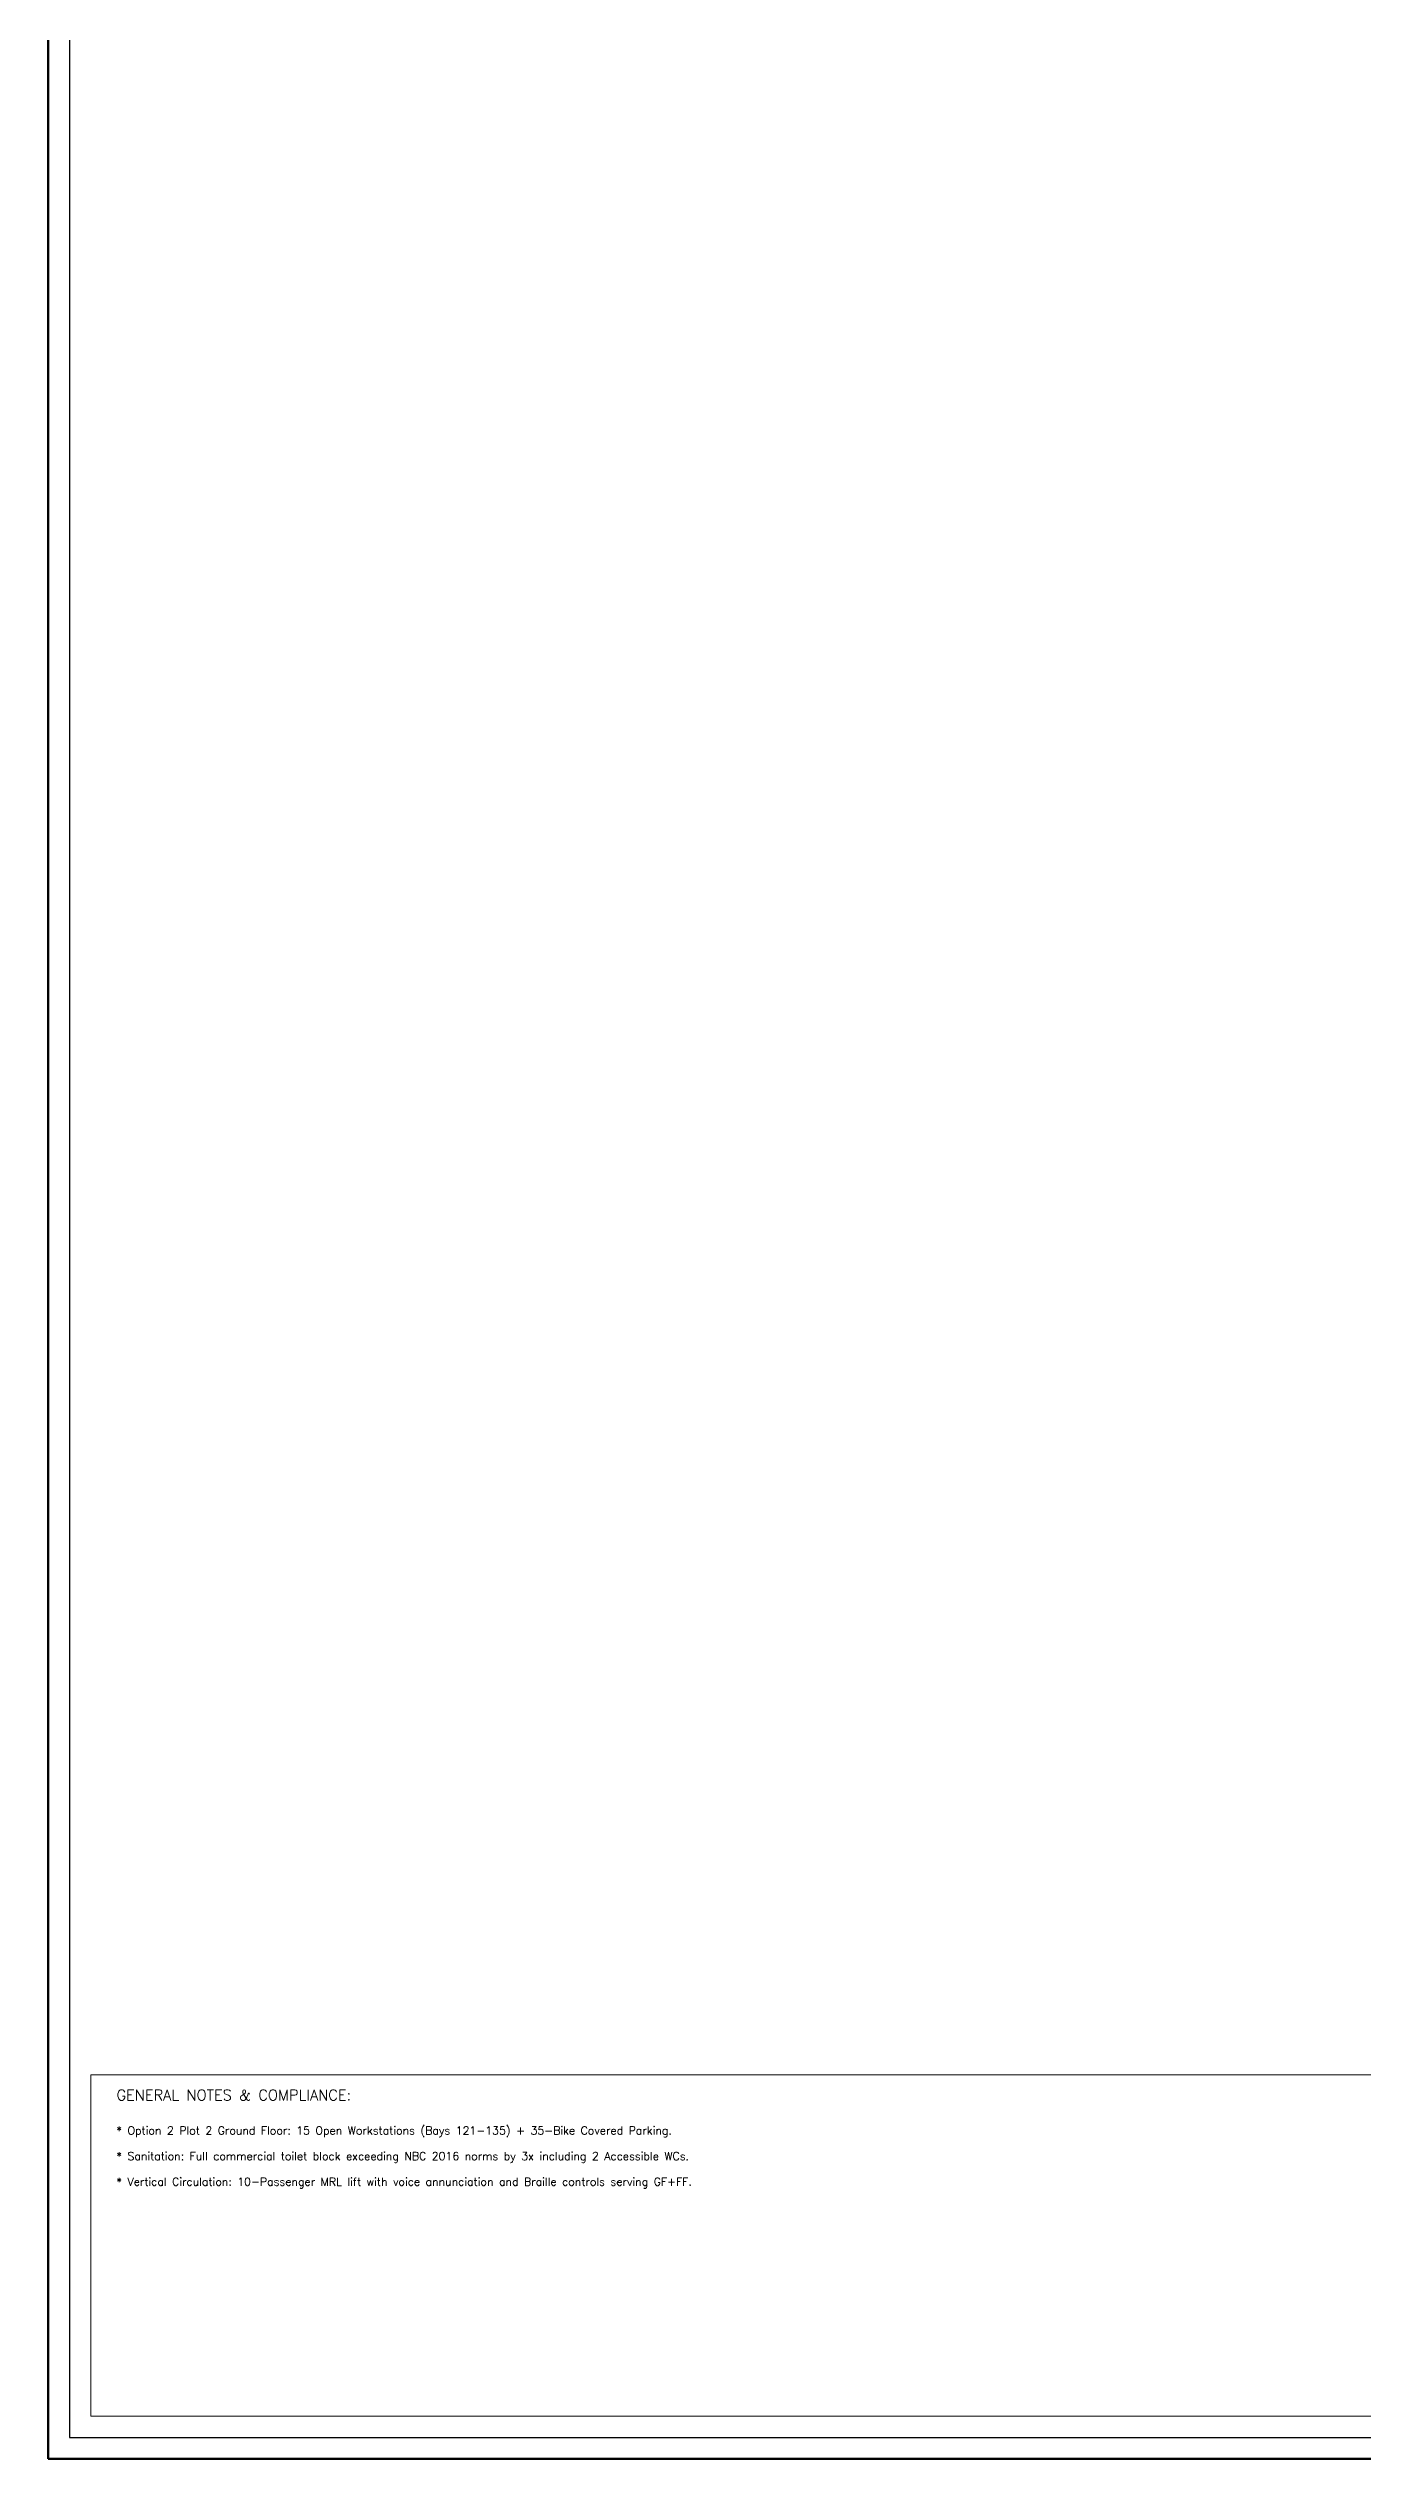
# Model space of a CAD drawing. Header units: inches. Extents: x 0 to 1800, y 0 to 1191.
# Drawn here: x 0 to 370, y 0 to 678 of the extents above; entities that cross this region are included whole.
import ezdxf

# ---------------------------------------------------------------- set-up
doc = ezdxf.new("R2010")
doc.units = ezdxf.units.IN
doc.header["$MEASUREMENT"] = 0
for name, color, linetype in [('A-TEXT', 7, 'Continuous'), ('A-TEXT-TTL', 7, 'Continuous'), ('A-TTLB', 7, 'Continuous')]:
    doc.layers.add(name, color=color, linetype=linetype)
doc.styles.add('SIMPLEX', font='simplex.shx')

msp = doc.modelspace()

# ---------------------------------------------------------------- linework, layer by layer
at = {"layer": 'A-TTLB', "lineweight": 50}
for p, q in [((0, 1190.66), (0, 0)), ((0, 0), (1800, 0))]:
    msp.add_line(p, q, dxfattribs=at)
at = {"layer": 'A-TTLB', "lineweight": 25}
for p, q in [((6, 1184.66), (6, 6)), ((6, 6), (1794, 6))]:
    msp.add_line(p, q, dxfattribs=at)
at = {"layer": 'A-TTLB', "lineweight": 20}
for p, q in [((660, 108), (12, 108)), ((12, 108), (12, 12)), ((12, 12), (660, 12))]:
    msp.add_line(p, q, dxfattribs=at)

# ---------------------------------------------------------------- texts
at = {"layer": 'A-TEXT', "style": 'SIMPLEX'}
for s, p in [('* Option 2 Plot 2 Ground Floor: 15 Open Workstations (Bays 121-135) + 35-Bike Covered Parking.', (19.2, 91.2)), ('* Sanitation: Full commercial toilet block exceeding NBC 2016 norms by 3x including 2 Accessible WCs.', (19.2, 84)), ('* Vertical Circulation: 10-Passenger MRL lift with voice annunciation and Braille controls serving GF+FF.', (19.2, 76.8))]:
    msp.add_text(s, height=2.25, dxfattribs=at).set_placement(p)
at = {"layer": 'A-TEXT-TTL', "style": 'SIMPLEX'}
msp.add_text('GENERAL NOTES & COMPLIANCE:', height=3, dxfattribs=at).set_placement((19.2, 100.8))

doc.saveas('drawing.dxf')
